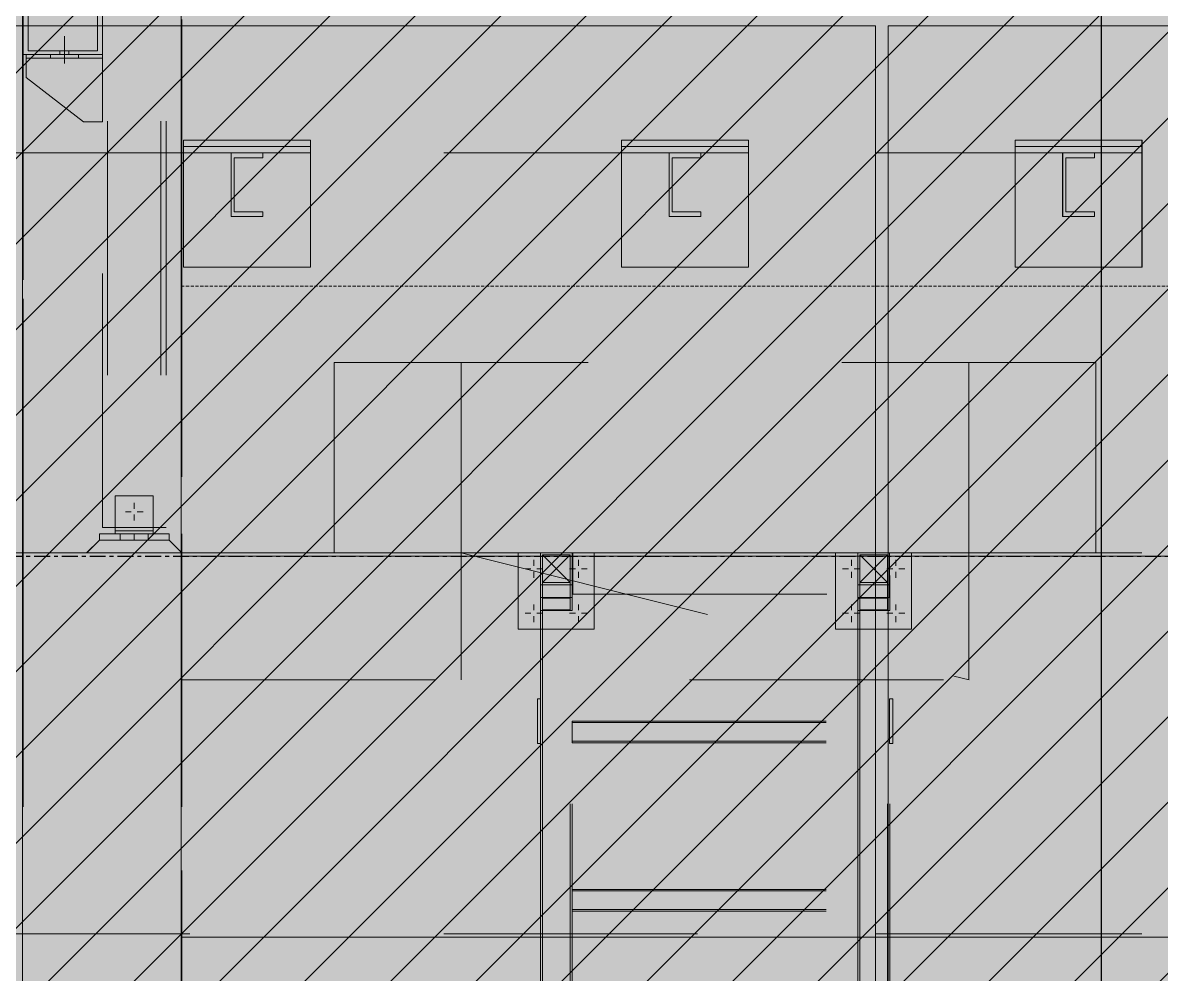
# Model space of a CAD drawing. Header units: millimetres. Extents: x 652937 to 1670132, y 1473552 to 2851037.
# Drawn here: x 830871 to 832665, y 1522107 to 1523605 of the extents above; entities that cross this region are included whole.
import ezdxf
from ezdxf.enums import TextEntityAlignment as Align
from ezdxf.xclip import XClip

# ---------------------------------------------------------------- set-up
doc = ezdxf.new("R2010")
doc.units = ezdxf.units.MM
doc.header["$XCLIPFRAME"] = 0
for name, pattern in [('HIDDEN', [0.375, 0.25, -0.125]), ('TA_GL_005.00000', [13.75, 5, -1.25, 1.25, -1.25, 5]), ('XKITLINE00', [0]), ('XKITLINE02', [4, 2, -2])]:
    doc.linetypes.add(name, pattern=pattern)
for name, color, linetype in [('000 - 0_SYM_DWG_GRID-BUBBLE_MAIN_COLOR_1', 3, 'Continuous'), ('000 - 0_SYM_DWG_GRIDLINE_MAIN_COLOR_251', 251, 'Continuous'), ('000 - CONCRETE_WALL_MAIN_COLOR_2', 1, 'Continuous'), ('000 - H A T C H', 9, 'Continuous')]:
    doc.layers.add(name, color=color, linetype=linetype)
for name, color, linetype, lineweight in [('A-230-M_FLOOR', 2, 'Continuous', 25), ('Bolt', 7, 'Continuous', 0), ('Part', 2, 'Continuous', 0), ('Vertical Circulation', 7, 'Continuous', 9)]:
    doc.layers.add(name, color=color, linetype=linetype, lineweight=lineweight)
doc.styles.add('Arial', font='arial.ttf')
doc.styles.add('TA', font='', dxfattribs={"height": 4.5})
doc.styles.get('TA').set_extended_font_data('Cordia New')

# ---------------------------------------------------------------- blocks, each defined once
blk = doc.blocks.new('*U6169')
at = {"layer": '000 - 0_SYM_DWG_GRIDLINE_MAIN_COLOR_251', "linetype": 'ByBlock', "ltscale": 5}
blk.add_line((16, 0), (-308.662, 0), dxfattribs=at)
at = {"style": 'TA', "flags": 1}
blk.add_attdef('LOCATION', (6, -6), '', height=4.5, rotation=270, dxfattribs=at)
at = {"layer": '000 - 0_SYM_DWG_GRID-BUBBLE_MAIN_COLOR_1', "style": 'Arial'}
blk.add_attdef('GRID-HEAD', text='', height=4, rotation=90, dxfattribs=at).set_placement((50, 0), align=Align.MIDDLE_CENTER)
blk = doc.blocks.new('*U6164')
at = {"layer": '000 - 0_SYM_DWG_GRIDLINE_MAIN_COLOR_251', "linetype": 'ByBlock', "ltscale": 5}
blk.add_line((200, 0), (-30071, 0), dxfattribs=at)
at = {"style": 'TA', "flags": 1}
blk.add_attdef('LOCATION', (6, -6), '', height=4.5, rotation=270, dxfattribs=at)
blk = doc.blocks.new('W-1-PP18-ST_ENT3_REV02_20260413-044638_PP18_ENT3_ELE2-DIMS-2')
at = {"color": 6, "linetype": 'TA_GL_005.00000', "rotation": 180}
blk.add_blockref('*U6164', (-7244, 110695), dxfattribs=at)
at = {"layer": '000 - 0_SYM_DWG_GRIDLINE_MAIN_COLOR_251', "color": 6, "xscale": 50, "yscale": 50, "zscale": 50, "rotation": 270}
blk.add_blockref('*U6169', (9900, 100920), dxfattribs=at)
blk = doc.blocks.new('15')
at = {"layer": 'Part', "color": 253, "linetype": 'XKITLINE00', "lineweight": 0}
for points in [[(663595.1429, 1524501.7062), (663595.1429, 1524501.7062), (663596.6229, 1524501.7062), (663596.6229, 1524501.7062), (663596.6229, 1524504.6862), (663596.6229, 1524504.6862), (663595.1429, 1524504.6862)], [(663598.1229, 1524501.7062), (663598.1229, 1524504.6862), (663596.6429, 1524504.6862), (663596.6429, 1524501.7062)]]:
    blk.add_lwpolyline(points, close=True, dxfattribs=at)
blk = doc.blocks.new('W-1-PP18-ST_ENT3_REV02_20260413-214324_PP18_ENT3_SE_ELE4-1')
at = {"layer": 'A-230-M_FLOOR', "color": 4, "lineweight": 9}
blk.add_lwpolyline([(8200, 103500), (8200, 114420), (8450, 114420), (8450, 103500)], dxfattribs=at)
at = {"layer": 'Part', "color": 1, "linetype": 'HIDDEN', "lineweight": 0, "ltscale": 20}
blk.add_line((8450, 111120), (11175, 111120), dxfattribs=at)
at = {"layer": 'Part', "linetype": 'XKITLINE00', "lineweight": 0}
for p, q in [((11175, 110695), (8450, 110695)), ((8450, 110095), (11175, 110095))]:
    blk.add_line(p, q, dxfattribs=at)
at = {"layer": 'Vertical Circulation', "color": 4, "xscale": 1000, "yscale": 1000, "zscale": 1000}
blk.add_blockref('15', (-663587079.2, -1524393156.2), dxfattribs=at)
blk = doc.blocks.new('*A39884512')
at = {"layer": 'Part', "linetype": 'XKITLINE02', "lineweight": 0}
for p, q in [((52.551909, -78.970099), (52.552376, -78.970099)), ((52.591909, -78.970099), (52.551909, -78.970099)), ((52.551909, -78.970099), (52.551909, -79.295099)), ((52.591909, -78.970099), (52.592376, -78.970099)), ((52.591909, -79.265099), (52.591909, -78.970099)), ((53.136909, -78.970099), (53.137376, -78.970099)), ((53.176909, -78.970099), (53.136909, -78.970099)), ((53.136909, -78.970099), (53.136909, -79.265099)), ((53.176909, -78.970099), (53.177376, -78.970099)), ((53.176909, -79.295099), (53.176909, -78.970099)), ((52.591909, -79.265099), (52.592376, -79.265099)), ((53.136909, -79.265099), (52.591909, -79.265099)), ((53.136909, -79.265099), (53.137376, -79.265099)), ((52.551909, -79.295099), (52.552376, -79.295099)), ((52.551909, -79.295099), (53.176909, -79.295099)), ((53.176909, -79.295099), (53.177376, -79.295099))]:
    blk.add_line(p, q, dxfattribs=at)
blk = doc.blocks.new('*A39984522')
at = {"layer": 'Part', "linetype": 'XKITLINE02', "lineweight": 0}
for p, q in [((59.127844, -83.570103), (59.127794, -83.673653)), ((59.127844, -99.195099), (59.127844, -83.570103)), ((59.377844, -83.570103), (59.127844, -83.570103)), ((59.377794, -83.673653), (59.377844, -83.570103)), ((59.377844, -99.195099), (59.377844, -83.570103)), ((59.143798, -83.667025), (59.143841, -83.576731)), ((59.143841, -99.195099), (59.143841, -83.576731)), ((59.143841, -83.576731), (59.361841, -83.576731)), ((59.361841, -83.576731), (59.361798, -83.667025)), ((59.361841, -99.195099), (59.361841, -83.576731)), ((59.127794, -83.673653), (59.127794, -99.195099)), ((59.127794, -83.673653), (59.377794, -83.673653)), ((59.143798, -83.667025), (59.143798, -99.195099)), ((59.361798, -83.667025), (59.143798, -83.667025)), ((59.361798, -99.195099), (59.361798, -83.667025)), ((59.377794, -99.195099), (59.377794, -83.673653))]:
    blk.add_line(p, q, dxfattribs=at)
blk = doc.blocks.new('*A39994523')
at = {"layer": 'Part', "linetype": 'XKITLINE02', "lineweight": 0}
for p, q in [((56.627844, -83.570103), (56.627794, -83.673653)), ((56.627844, -99.195099), (56.627844, -83.570103)), ((56.877844, -83.570103), (56.627844, -83.570103)), ((56.877794, -83.673653), (56.877844, -83.570103)), ((56.877844, -99.195099), (56.877844, -83.570103)), ((56.643798, -83.667025), (56.643841, -83.576731)), ((56.643841, -99.195099), (56.643841, -83.576731)), ((56.643841, -83.576731), (56.861841, -83.576731)), ((56.861841, -83.576731), (56.861798, -83.667025)), ((56.861841, -99.195099), (56.861841, -83.576731)), ((56.627794, -83.673653), (56.627794, -99.195099)), ((56.627794, -83.673653), (56.877794, -83.673653)), ((56.643798, -83.667025), (56.643798, -99.195099)), ((56.861798, -83.667025), (56.643798, -83.667025)), ((56.861798, -99.195099), (56.861798, -83.667025)), ((56.877794, -99.195099), (56.877794, -83.673653))]:
    blk.add_line(p, q, dxfattribs=at)
blk = doc.blocks.new('*A40014525')
at = {"layer": 'Part', "linetype": 'XKITLINE02', "lineweight": 0}
for p, q in [((53.802292, -83.220099), (52.551891, -83.220099)), ((52.551891, -83.220099), (52.551891, -93.970099)), ((52.552292, -83.220099), (52.552292, -99.720099)), ((53.801891, -83.220099), (53.801891, -93.970099)), ((53.802292, -99.720099), (53.802292, -83.220099))]:
    blk.add_line(p, q, dxfattribs=at)
blk = doc.blocks.new('*A40324556')
at = {"layer": 'Part', "linetype": 'XKITLINE00', "lineweight": 0}
for p, q in [((59.265316, -79.070099), (51.865166, -79.070099)), ((59.265166, -79.070099), (59.265316, -79.070099)), ((59.265166, -93.970099), (59.265166, -79.070099)), ((59.265316, -79.070099), (59.265316, -93.970099))]:
    blk.add_line(p, q, dxfattribs=at)
blk = doc.blocks.new('*A40344558')
at = {"layer": 'Part', "linetype": 'XKITLINE00', "lineweight": 0}
for p, q in [((59.365186, -79.070099), (66.765337, -79.070099)), ((59.365186, -93.970099), (59.365186, -79.070099))]:
    blk.add_line(p, q, dxfattribs=at)
at = {"layer": 'Part', "linetype": 'XKITLINE02', "lineweight": 0}
for p, q in [((59.365337, -79.070099), (59.365186, -79.070099)), ((59.365337, -93.970099), (59.365337, -79.070099))]:
    blk.add_line(p, q, dxfattribs=at)
blk = doc.blocks.new('*A44765000')
at = {"layer": 'Part', "linetype": 'XKITLINE02', "lineweight": 0}
for p, q in [((51.865166, -83.220099), (59.265341, -83.220099)), ((59.365186, -83.220099), (66.765362, -83.220099)), ((51.865166, -86.220099), (59.265341, -86.220099)), ((59.365186, -86.220099), (66.765362, -86.220099))]:
    blk.add_line(p, q, dxfattribs=at)
at = {"layer": 'Part', "linetype": 'XKITLINE00', "lineweight": 0}
for p, q in [((59.265341, -83.220099), (59.365186, -83.220099)), ((59.265341, -86.220099), (59.365186, -86.220099))]:
    blk.add_line(p, q, dxfattribs=at)
blk = doc.blocks.new('*A44795003')
at = {"layer": 'Part', "linetype": 'XKITLINE02', "lineweight": 0}
for p, q in [((51.865166, -80.070099), (59.265341, -80.070099)), ((59.365186, -80.070099), (66.765362, -80.070099))]:
    blk.add_line(p, q, dxfattribs=at)
at = {"layer": 'Part', "linetype": 'XKITLINE00', "lineweight": 0}
blk.add_line((59.265341, -80.070099), (59.365186, -80.070099), dxfattribs=at)
blk = doc.blocks.new('*A44825006')
at = {"layer": 'Part', "linetype": 'XKITLINE02', "lineweight": 0}
for p, q in [((53.177268, -79.295099), (52.577168, -79.295099)), ((52.577168, -79.295099), (52.577168, -79.325099)), ((52.577168, -79.325099), (53.177268, -79.325099)), ((52.577268, -79.295099), (52.577268, -79.325099)), ((53.177168, -79.325099), (53.177168, -79.295099)), ((53.177268, -79.325099), (53.177268, -79.295099))]:
    blk.add_line(p, q, dxfattribs=at)
blk = doc.blocks.new('*A44835007')
at = {"layer": 'Part', "linetype": 'XKITLINE02', "lineweight": 0}
for p, q in [((52.577215, -79.325099), (53.177221, -79.325099)), ((52.577215, -79.475099), (52.577215, -79.325099)), ((52.577221, -79.475099), (52.577221, -79.325099)), ((53.177215, -79.825099), (53.177215, -79.325099)), ((53.177221, -79.325099), (53.177221, -79.825099)), ((52.577221, -79.475099), (52.577215, -79.475099)), ((52.577215, -79.475099), (53.027215, -79.825099)), ((53.027221, -79.825099), (52.577221, -79.475099)), ((53.177221, -79.825099), (53.027215, -79.825099))]:
    blk.add_line(p, q, dxfattribs=at)
blk = doc.blocks.new('*A44845008')
at = {"layer": 'Bolt', "linetype": 'XKITLINE02', "lineweight": 0}
for p, q in [((52.877188, -79.364699), (52.877188, -79.150099)), ((52.877248, -79.364699), (52.877248, -79.150099)), ((52.842181, -79.295099), (52.842181, -79.265099)), ((52.842241, -79.295099), (52.842241, -79.265099)), ((52.912195, -79.295099), (52.912195, -79.265099)), ((52.912255, -79.295099), (52.912255, -79.265099)), ((52.767181, -79.325099), (52.767181, -79.295099)), ((52.767241, -79.325099), (52.767241, -79.295099)), ((52.987195, -79.325099), (52.987195, -79.295099)), ((52.987255, -79.325099), (52.987255, -79.295099))]:
    blk.add_line(p, q, dxfattribs=at)
blk = doc.blocks.new('*A47885312')
at = {"layer": 'Part', "linetype": 'XKITLINE02', "lineweight": 0}
for p, q in [((52.552292, -83.220099), (52.552292, -64.620099)), ((53.802292, -64.620099), (53.802292, -83.220099)), ((52.551891, -79.070099), (52.551891, -83.220099)), ((53.801891, -79.070099), (53.801891, -83.220099)), ((53.802292, -83.220099), (52.551891, -83.220099)), ((53.801891, -83.220099), (53.802292, -83.220099))]:
    blk.add_line(p, q, dxfattribs=at)
at = {"layer": 'Part', "linetype": 'XKITLINE00', "lineweight": 0}
for p, q in [((52.551891, -79.020099), (52.551891, -79.070099)), ((53.801891, -79.020099), (53.801891, -79.070099))]:
    blk.add_line(p, q, dxfattribs=at)
blk = doc.blocks.new('*A47895313')
at = {"layer": 'Part', "linetype": 'XKITLINE02', "lineweight": 0}
for p, q in [((53.177671, -83.020099), (53.177671, -67.820099)), ((53.177771, -83.020099), (53.177771, -67.820099)), ((53.217671, -67.820099), (53.217671, -83.020099)), ((53.217718, -67.820099), (53.217718, -83.020099)), ((53.217724, -67.820099), (53.217724, -83.020099)), ((53.217771, -67.820099), (53.217771, -83.020099)), ((53.637671, -67.820099), (53.637671, -83.020099)), ((53.637718, -67.820099), (53.637718, -83.020099)), ((53.637724, -67.820099), (53.637724, -83.020099)), ((53.637771, -67.820099), (53.637771, -83.020099)), ((53.677671, -67.820099), (53.677671, -83.020099)), ((53.677771, -67.820099), (53.677771, -83.020099)), ((53.177771, -83.020099), (53.177671, -83.020099)), ((53.177671, -83.020099), (53.677771, -83.020099))]:
    blk.add_line(p, q, dxfattribs=at)
blk = doc.blocks.new('*A47945318')
at = {"layer": 'Part', "linetype": 'XKITLINE02', "lineweight": 0}
for p, q in [((56.877648, -85.912599), (56.877654, -85.881487)), ((56.877655, -85.891446), (56.87765, -85.918349)), ((56.877654, -85.881487), (56.877662, -85.870099)), ((56.877662, -85.881599), (56.877655, -85.891446)), ((56.877662, -85.870099), (59.127612, -85.870099)), ((56.877662, -85.870099), (56.877671, -85.881487)), ((56.877662, -85.881599), (59.127612, -85.881599)), ((56.87767, -85.891446), (56.877662, -85.881599)), ((56.877675, -85.918349), (56.87767, -85.891446)), ((56.877671, -85.881487), (56.877677, -85.912599)), ((59.127604, -85.881487), (59.127598, -85.912599)), ((59.1276, -85.918349), (59.127605, -85.891446)), ((59.127612, -85.870099), (59.127604, -85.881487)), ((59.127605, -85.891446), (59.127612, -85.881599)), ((59.127621, -85.881487), (59.127612, -85.870099)), ((59.127612, -85.881599), (59.12762, -85.891446)), ((59.12762, -85.891446), (59.127625, -85.918349)), ((59.127627, -85.912599), (59.127621, -85.881487)), ((56.877645, -85.955099), (56.877648, -85.912599)), ((56.877648, -85.997599), (56.877645, -85.955099)), ((56.87765, -85.918349), (56.877648, -85.955099)), ((56.877648, -85.955099), (56.87765, -85.991849)), ((56.877654, -86.028711), (56.877648, -85.997599)), ((56.87765, -85.991849), (56.877655, -86.018752)), ((56.87767, -86.018752), (56.877675, -85.991849)), ((56.877677, -85.997599), (56.877671, -86.028711)), ((56.877677, -85.955099), (56.877675, -85.918349)), ((56.877675, -85.991849), (56.877677, -85.955099)), ((56.877677, -85.912599), (56.877679, -85.955099)), ((56.877679, -85.955099), (56.877677, -85.997599)), ((59.127598, -85.912599), (59.127595, -85.955099)), ((59.127595, -85.955099), (59.127598, -85.997599)), ((59.127598, -85.955099), (59.1276, -85.918349)), ((59.1276, -85.991849), (59.127598, -85.955099)), ((59.127598, -85.997599), (59.127604, -86.028711)), ((59.127605, -86.018752), (59.1276, -85.991849)), ((59.127625, -85.991849), (59.12762, -86.018752)), ((59.127621, -86.028711), (59.127627, -85.997599)), ((59.127625, -85.918349), (59.127627, -85.955099)), ((59.127627, -85.955099), (59.127625, -85.991849)), ((59.127629, -85.955099), (59.127627, -85.912599)), ((59.127627, -85.997599), (59.127629, -85.955099)), ((56.877662, -86.040099), (56.877654, -86.028711)), ((56.877655, -86.018752), (56.877662, -86.028599)), ((56.877662, -86.028599), (56.87767, -86.018752)), ((56.877662, -86.028599), (59.127612, -86.028599)), ((56.877671, -86.028711), (56.877662, -86.040099)), ((56.877662, -86.040099), (59.127612, -86.040099)), ((59.127604, -86.028711), (59.127612, -86.040099)), ((59.127612, -86.028599), (59.127605, -86.018752)), ((59.12762, -86.018752), (59.127612, -86.028599)), ((59.127612, -86.040099), (59.127621, -86.028711))]:
    blk.add_line(p, q, dxfattribs=at)
blk = doc.blocks.new('*A48015325')
at = {"layer": 'Bolt', "linetype": 'XKITLINE00', "lineweight": 0}
for p, q in [((56.575936, -83.275077), (56.575936, -83.321697)), ((56.925936, -83.275077), (56.925936, -83.321697)), ((56.505936, -83.345077), (56.552556, -83.345077)), ((56.575936, -83.415077), (56.575936, -83.368457)), ((56.645936, -83.345077), (56.599316, -83.345077)), ((56.855936, -83.345077), (56.902556, -83.345077)), ((56.925936, -83.415077), (56.925936, -83.368457)), ((56.995936, -83.345077), (56.949316, -83.345077)), ((56.575936, -83.625077), (56.575936, -83.671697)), ((56.925936, -83.625077), (56.925936, -83.671697)), ((56.505936, -83.695077), (56.552556, -83.695077)), ((56.575936, -83.765077), (56.575936, -83.718457)), ((56.645936, -83.695077), (56.599316, -83.695077)), ((56.855936, -83.695077), (56.902556, -83.695077)), ((56.925936, -83.765077), (56.925936, -83.718457)), ((56.995936, -83.695077), (56.949316, -83.695077))]:
    blk.add_line(p, q, dxfattribs=at)
blk = doc.blocks.new('*A48025326')
at = {"layer": 'Part', "linetype": 'XKITLINE02', "lineweight": 0}
for p, q in [((56.450934, -83.220077), (57.050939, -83.220077)), ((56.450934, -83.220077), (56.450934, -83.820077)), ((56.450939, -83.820077), (56.450939, -83.220077)), ((57.050934, -83.820077), (57.050934, -83.220077)), ((57.050939, -83.220077), (57.050939, -83.820077)), ((57.050939, -83.820077), (56.450934, -83.820077))]:
    blk.add_line(p, q, dxfattribs=at)
blk = doc.blocks.new('*A48035327')
at = {"layer": 'Part', "linetype": 'XKITLINE02', "lineweight": 0}
for p, q in [((56.627754, -83.470099), (56.627774, -83.220099)), ((56.627844, -83.570099), (56.627774, -83.220099)), ((56.877774, -83.220099), (56.627774, -83.220099)), ((56.643755, -83.454099), (56.643773, -83.236099)), ((56.643841, -83.576726), (56.643773, -83.236099)), ((56.643773, -83.236099), (56.861773, -83.236099)), ((56.861773, -83.236099), (56.861755, -83.454099)), ((56.861841, -83.576726), (56.861773, -83.236099)), ((56.877754, -83.470099), (56.877774, -83.220099)), ((56.877844, -83.570099), (56.877774, -83.220099)), ((56.627794, -83.67365), (56.627754, -83.470099)), ((56.627754, -83.470099), (56.877754, -83.470099)), ((56.643798, -83.667022), (56.643755, -83.454099)), ((56.861755, -83.454099), (56.643755, -83.454099)), ((56.861798, -83.667022), (56.861755, -83.454099)), ((56.877794, -83.67365), (56.877754, -83.470099)), ((56.627794, -83.67365), (56.627844, -83.570099)), ((56.627844, -83.570099), (56.877844, -83.570099)), ((56.877844, -83.570099), (56.877794, -83.67365)), ((56.643841, -83.576726), (56.643798, -83.667022)), ((56.861841, -83.576726), (56.643841, -83.576726)), ((56.861798, -83.667022), (56.861841, -83.576726)), ((56.877794, -83.67365), (56.627794, -83.67365)), ((56.643798, -83.667022), (56.861798, -83.667022))]:
    blk.add_line(p, q, dxfattribs=at)
blk = doc.blocks.new('*A48045328')
at = {"layer": 'Part', "linetype": 'XKITLINE02', "lineweight": 0}
for p, q in [((56.627579, -83.220099), (56.877774, -83.220099)), ((56.627579, -83.470099), (56.627579, -83.220099)), ((56.627754, -83.470099), (56.627774, -83.220099)), ((56.861579, -83.454099), (56.643579, -83.236099)), ((56.643579, -83.454099), (56.861579, -83.236099)), ((56.861773, -83.236099), (56.643579, -83.236099)), ((56.643579, -83.454099), (56.643579, -83.236099)), ((56.643755, -83.454099), (56.643773, -83.236099)), ((56.861579, -83.236099), (56.861579, -83.454099)), ((56.861755, -83.454099), (56.861773, -83.236099)), ((56.877579, -83.470099), (56.877579, -83.220099)), ((56.877774, -83.220099), (56.877754, -83.470099)), ((56.877754, -83.470099), (56.627579, -83.470099)), ((56.643579, -83.454099), (56.861755, -83.454099))]:
    blk.add_line(p, q, dxfattribs=at)
blk = doc.blocks.new('*A48055329')
at = {"layer": 'Bolt', "linetype": 'XKITLINE00', "lineweight": 0}
for p, q in [((59.075936, -83.275077), (59.075936, -83.321697)), ((59.425936, -83.275077), (59.425936, -83.321697)), ((59.005936, -83.345077), (59.052556, -83.345077)), ((59.075936, -83.415077), (59.075936, -83.368457)), ((59.145936, -83.345077), (59.099316, -83.345077)), ((59.355936, -83.345077), (59.402556, -83.345077)), ((59.425936, -83.415077), (59.425936, -83.368457)), ((59.495936, -83.345077), (59.449316, -83.345077)), ((59.075936, -83.625077), (59.075936, -83.671697)), ((59.425936, -83.625077), (59.425936, -83.671697)), ((59.005936, -83.695077), (59.052556, -83.695077)), ((59.075936, -83.765077), (59.075936, -83.718457)), ((59.145936, -83.695077), (59.099316, -83.695077)), ((59.355936, -83.695077), (59.402556, -83.695077)), ((59.425936, -83.765077), (59.425936, -83.718457)), ((59.495936, -83.695077), (59.449316, -83.695077))]:
    blk.add_line(p, q, dxfattribs=at)
blk = doc.blocks.new('*A48065330')
at = {"layer": 'Part', "linetype": 'XKITLINE02', "lineweight": 0}
for p, q in [((58.950934, -83.220077), (59.550939, -83.220077)), ((58.950934, -83.220077), (58.950934, -83.820077)), ((58.950939, -83.820077), (58.950939, -83.220077)), ((59.550934, -83.820077), (59.550934, -83.220077)), ((59.550939, -83.220077), (59.550939, -83.820077)), ((59.550939, -83.820077), (58.950934, -83.820077))]:
    blk.add_line(p, q, dxfattribs=at)
blk = doc.blocks.new('*A48075331')
at = {"layer": 'Part', "linetype": 'XKITLINE02', "lineweight": 0}
for p, q in [((56.877648, -84.587599), (56.877654, -84.556487)), ((56.877654, -84.556487), (56.877662, -84.545099)), ((56.877662, -84.556599), (56.877655, -84.566446)), ((56.877662, -84.545099), (59.127612, -84.545099)), ((56.877662, -84.545099), (56.877671, -84.556487)), ((56.877662, -84.556599), (59.127612, -84.556599)), ((56.87767, -84.566446), (56.877662, -84.556599)), ((56.877671, -84.556487), (56.877677, -84.587599)), ((59.127604, -84.556487), (59.127598, -84.587599)), ((59.127612, -84.545099), (59.127604, -84.556487)), ((59.127605, -84.566446), (59.127612, -84.556599)), ((59.127621, -84.556487), (59.127612, -84.545099)), ((59.127612, -84.556599), (59.12762, -84.566446)), ((59.127627, -84.587599), (59.127621, -84.556487)), ((56.877645, -84.630099), (56.877648, -84.587599)), ((56.877648, -84.672599), (56.877645, -84.630099)), ((56.87765, -84.593349), (56.877648, -84.630099)), ((56.877648, -84.630099), (56.87765, -84.666849)), ((56.877655, -84.566446), (56.87765, -84.593349)), ((56.877675, -84.593349), (56.87767, -84.566446)), ((56.877677, -84.630099), (56.877675, -84.593349)), ((56.877675, -84.666849), (56.877677, -84.630099)), ((56.877677, -84.587599), (56.877679, -84.630099)), ((56.877679, -84.630099), (56.877677, -84.672599)), ((59.127598, -84.587599), (59.127595, -84.630099)), ((59.127595, -84.630099), (59.127598, -84.672599)), ((59.127598, -84.630099), (59.1276, -84.593349)), ((59.1276, -84.666849), (59.127598, -84.630099)), ((59.1276, -84.593349), (59.127605, -84.566446)), ((59.12762, -84.566446), (59.127625, -84.593349)), ((59.127625, -84.593349), (59.127627, -84.630099)), ((59.127627, -84.630099), (59.127625, -84.666849)), ((59.127629, -84.630099), (59.127627, -84.587599)), ((59.127627, -84.672599), (59.127629, -84.630099)), ((56.877654, -84.703711), (56.877648, -84.672599)), ((56.87765, -84.666849), (56.877655, -84.693752)), ((56.877662, -84.715099), (56.877654, -84.703711)), ((56.877655, -84.693752), (56.877662, -84.703599)), ((56.877662, -84.703599), (56.87767, -84.693752)), ((56.877662, -84.703599), (59.127612, -84.703599)), ((56.877671, -84.703711), (56.877662, -84.715099)), ((56.877662, -84.715099), (59.127612, -84.715099)), ((56.87767, -84.693752), (56.877675, -84.666849)), ((56.877677, -84.672599), (56.877671, -84.703711)), ((59.127598, -84.672599), (59.127604, -84.703711)), ((59.127605, -84.693752), (59.1276, -84.666849)), ((59.127604, -84.703711), (59.127612, -84.715099)), ((59.127612, -84.703599), (59.127605, -84.693752)), ((59.12762, -84.693752), (59.127612, -84.703599)), ((59.127612, -84.715099), (59.127621, -84.703711)), ((59.127625, -84.666849), (59.12762, -84.693752)), ((59.127621, -84.703711), (59.127627, -84.672599))]:
    blk.add_line(p, q, dxfattribs=at)
blk = doc.blocks.new('*A48085332')
at = {"layer": 'Part', "linetype": 'XKITLINE02', "lineweight": 0}
for p, q in [((59.127579, -83.220099), (59.377774, -83.220099)), ((59.127579, -83.470099), (59.127579, -83.220099)), ((59.127754, -83.470099), (59.127774, -83.220099)), ((59.361579, -83.454099), (59.143579, -83.236099)), ((59.143579, -83.454099), (59.361579, -83.236099)), ((59.361773, -83.236099), (59.143579, -83.236099)), ((59.143579, -83.454099), (59.143579, -83.236099)), ((59.143755, -83.454099), (59.143773, -83.236099)), ((59.361579, -83.236099), (59.361579, -83.454099)), ((59.361755, -83.454099), (59.361773, -83.236099)), ((59.377579, -83.470099), (59.377579, -83.220099)), ((59.377774, -83.220099), (59.377754, -83.470099)), ((59.377754, -83.470099), (59.127579, -83.470099)), ((59.143579, -83.454099), (59.361755, -83.454099))]:
    blk.add_line(p, q, dxfattribs=at)
blk = doc.blocks.new('*A48185342')
at = {"layer": 'Part', "linetype": 'XKITLINE02', "lineweight": 0}
for p, q in [((61.365369, -79.970099), (60.365357, -79.970099)), ((60.365357, -79.970099), (60.365357, -80.970099)), ((60.365369, -80.970099), (60.365369, -79.970099)), ((61.365357, -80.970099), (61.365357, -79.970099)), ((61.365369, -80.970099), (61.365369, -79.970099)), ((60.365357, -80.970099), (61.365369, -80.970099))]:
    blk.add_line(p, q, dxfattribs=at)
blk = doc.blocks.new('*A48205344')
at = {"layer": 'Part', "linetype": 'XKITLINE02', "lineweight": 0}
for p, q in [((61.365609, -80.020099), (60.365409, -80.020099)), ((60.365409, -80.070099), (60.365409, -80.020099)), ((61.365609, -80.070099), (60.365409, -80.070099)), ((60.365609, -80.070099), (60.365609, -80.020099)), ((61.365409, -80.020099), (61.365609, -80.020099)), ((61.365409, -80.070099), (61.365409, -80.020099)), ((61.365609, -80.070099), (61.365409, -80.070099)), ((61.365609, -80.020099), (61.365609, -80.070099))]:
    blk.add_line(p, q, dxfattribs=at)
blk = doc.blocks.new('*A48225346')
at = {"layer": 'Part', "linetype": 'XKITLINE02', "lineweight": 0}
for p, q in [((60.740384, -80.070099), (60.990524, -80.070099)), ((60.740384, -80.570099), (60.740384, -80.070099)), ((60.740524, -80.570099), (60.740524, -80.070099)), ((60.990384, -80.107599), (60.990384, -80.070099)), ((60.990524, -80.070099), (60.990524, -80.107599)), ((60.990524, -80.107599), (60.765384, -80.107599)), ((60.765384, -80.532599), (60.765384, -80.107599)), ((60.765524, -80.532599), (60.765524, -80.107599)), ((60.990524, -80.570099), (60.740384, -80.570099)), ((60.765384, -80.532599), (60.990524, -80.532599)), ((60.990384, -80.570099), (60.990384, -80.532599)), ((60.990524, -80.532599), (60.990524, -80.570099))]:
    blk.add_line(p, q, dxfattribs=at)
blk = doc.blocks.new('*A48245348')
at = {"layer": 'Part', "linetype": 'XKITLINE02', "lineweight": 0}
for p, q in [((58.265369, -79.970099), (57.265357, -79.970099)), ((57.265357, -79.970099), (57.265357, -80.970099)), ((57.265369, -80.970099), (57.265369, -79.970099)), ((58.265357, -80.970099), (58.265357, -79.970099)), ((58.265369, -80.970099), (58.265369, -79.970099)), ((57.265357, -80.970099), (58.265369, -80.970099))]:
    blk.add_line(p, q, dxfattribs=at)
blk = doc.blocks.new('*A48255349')
at = {"layer": 'Part', "linetype": 'XKITLINE02', "lineweight": 0}
for p, q in [((58.265609, -80.020099), (57.265409, -80.020099)), ((57.265409, -80.070099), (57.265409, -80.020099)), ((58.265609, -80.070099), (57.265409, -80.070099)), ((57.265609, -80.070099), (57.265609, -80.020099)), ((58.265409, -80.020099), (58.265609, -80.020099)), ((58.265409, -80.070099), (58.265409, -80.020099)), ((58.265609, -80.070099), (58.265409, -80.070099)), ((58.265609, -80.020099), (58.265609, -80.070099))]:
    blk.add_line(p, q, dxfattribs=at)
blk = doc.blocks.new('*A48265350')
at = {"layer": 'Part', "linetype": 'XKITLINE02', "lineweight": 0}
for p, q in [((57.640384, -80.070099), (57.890524, -80.070099)), ((57.640384, -80.570099), (57.640384, -80.070099)), ((57.640524, -80.570099), (57.640524, -80.070099)), ((57.890384, -80.107599), (57.890384, -80.070099)), ((57.890524, -80.070099), (57.890524, -80.107599)), ((57.890524, -80.107599), (57.665384, -80.107599)), ((57.665384, -80.532599), (57.665384, -80.107599)), ((57.665524, -80.532599), (57.665524, -80.107599)), ((57.890524, -80.570099), (57.640384, -80.570099)), ((57.665384, -80.532599), (57.890524, -80.532599)), ((57.890384, -80.570099), (57.890384, -80.532599)), ((57.890524, -80.532599), (57.890524, -80.570099))]:
    blk.add_line(p, q, dxfattribs=at)
blk = doc.blocks.new('*A48275351')
at = {"layer": 'Part', "linetype": 'XKITLINE02', "lineweight": 0}
for p, q in [((53.052591, -83.220099), (53.152611, -83.120099)), ((53.052851, -83.220099), (53.152831, -83.120099)), ((53.152611, -83.120099), (53.702831, -83.120099)), ((53.801891, -83.2194), (53.702611, -83.120099)), ((53.702831, -83.120099), (53.802851, -83.220099)), ((53.802851, -83.220099), (53.052591, -83.220099)), ((53.802591, -83.220099), (53.801891, -83.2194))]:
    blk.add_line(p, q, dxfattribs=at)
blk = doc.blocks.new('*A48285352')
at = {"layer": 'Bolt', "linetype": 'XKITLINE00', "lineweight": 0}
for p, q in [((53.427723, -82.825099), (53.427723, -82.871719)), ((53.357723, -82.895099), (53.404343, -82.895099)), ((53.427723, -82.965099), (53.427723, -82.918479)), ((53.497723, -82.895099), (53.451103, -82.895099))]:
    blk.add_line(p, q, dxfattribs=at)
blk = doc.blocks.new('*A48295353')
at = {"layer": 'Part', "linetype": 'XKITLINE02', "lineweight": 0}
for p, q in [((53.152831, -83.070099), (53.152611, -83.070099)), ((53.152611, -83.070099), (53.702831, -83.070099)), ((53.152611, -83.070099), (53.152611, -83.120099)), ((53.152611, -83.120099), (53.152831, -83.120099)), ((53.152611, -83.120099), (53.702831, -83.120099)), ((53.152831, -83.120099), (53.152831, -83.070099)), ((53.702611, -83.120099), (53.702611, -83.070099)), ((53.702831, -83.120099), (53.702831, -83.070099))]:
    blk.add_line(p, q, dxfattribs=at)
blk = doc.blocks.new('*A48305354')
at = {"layer": 'Part', "linetype": 'XKITLINE02', "lineweight": 0}
for p, q in [((53.277724, -83.070099), (53.277724, -82.770099)), ((53.277724, -82.770099), (53.277729, -82.770099)), ((53.277724, -82.770099), (53.577729, -82.770099)), ((53.277729, -82.770099), (53.277729, -83.045099)), ((53.577724, -83.070099), (53.577724, -82.770099)), ((53.577729, -83.045099), (53.577729, -82.770099)), ((53.277784, -83.070099), (53.277724, -83.070099)), ((53.277724, -83.070099), (53.577784, -83.070099)), ((53.277729, -83.045099), (53.277784, -83.045099)), ((53.277729, -83.045099), (53.577784, -83.045099)), ((53.277784, -83.045099), (53.277784, -83.070099)), ((53.577784, -83.045099), (53.577784, -83.070099))]:
    blk.add_line(p, q, dxfattribs=at)
blk = doc.blocks.new('*A48315355')
at = {"layer": 'Bolt', "linetype": 'XKITLINE02', "lineweight": 0}
for p, q in [((53.317634, -83.120099), (53.317634, -83.070099)), ((53.317794, -83.120099), (53.317794, -83.070099)), ((53.427641, -83.120099), (53.427641, -83.070099)), ((53.427801, -83.120099), (53.427801, -83.070099)), ((53.537648, -83.120099), (53.537648, -83.070099)), ((53.537808, -83.120099), (53.537808, -83.070099))]:
    blk.add_line(p, q, dxfattribs=at)
blk = doc.blocks.new('*A48325356')
at = {"layer": 'Part', "linetype": 'XKITLINE02', "lineweight": 0}
for p, q in [((54.190384, -80.070099), (54.440524, -80.070099)), ((54.190384, -80.570099), (54.190384, -80.070099)), ((54.190524, -80.570099), (54.190524, -80.070099)), ((54.440384, -80.107599), (54.440384, -80.070099)), ((54.440524, -80.070099), (54.440524, -80.107599)), ((54.440524, -80.107599), (54.215384, -80.107599)), ((54.215384, -80.532599), (54.215384, -80.107599)), ((54.215524, -80.532599), (54.215524, -80.107599)), ((54.440524, -80.570099), (54.190384, -80.570099)), ((54.215384, -80.532599), (54.440524, -80.532599)), ((54.440384, -80.570099), (54.440384, -80.532599)), ((54.440524, -80.532599), (54.440524, -80.570099))]:
    blk.add_line(p, q, dxfattribs=at)
blk = doc.blocks.new('*A48335357')
at = {"layer": 'Part', "linetype": 'XKITLINE02', "lineweight": 0}
for p, q in [((54.81561, -80.020099), (53.815409, -80.020099)), ((53.815409, -80.070099), (53.815409, -80.020099)), ((54.81561, -80.070099), (53.815409, -80.070099)), ((53.81561, -80.070099), (53.81561, -80.020099)), ((54.815409, -80.020099), (54.81561, -80.020099)), ((54.815409, -80.070099), (54.815409, -80.020099)), ((54.81561, -80.070099), (54.815409, -80.070099)), ((54.81561, -80.020099), (54.81561, -80.070099))]:
    blk.add_line(p, q, dxfattribs=at)
blk = doc.blocks.new('*A48345358')
at = {"layer": 'Part', "linetype": 'XKITLINE02', "lineweight": 0}
for p, q in [((54.815369, -79.970099), (53.815357, -79.970099)), ((53.815357, -79.970099), (53.815357, -80.970099)), ((53.815369, -80.970099), (53.815369, -79.970099)), ((54.815357, -80.970099), (54.815357, -79.970099)), ((54.815369, -80.970099), (54.815369, -79.970099)), ((53.815357, -80.970099), (54.815369, -80.970099))]:
    blk.add_line(p, q, dxfattribs=at)
blk = doc.blocks.new('*A48355359')
at = {"layer": 'Part', "linetype": 'XKITLINE02', "lineweight": 0}
for p, q in [((53.802142, -83.220099), (53.802733, -83.220099)), ((53.802142, -83.220099), (66.672734, -83.220099)), ((53.802142, -84.220099), (53.802142, -83.220099)), ((56.002392, -83.220099), (56.002392, -84.220099)), ((56.002733, -83.220099), (60.002733, -84.220099)), ((60.002392, -83.220099), (60.002733, -83.220099)), ((60.002392, -84.220099), (60.002392, -83.220099)), ((53.802142, -84.220099), (66.672734, -84.220099)), ((56.002392, -84.220099), (56.002733, -84.220099))]:
    blk.add_line(p, q, dxfattribs=at)
blk = doc.blocks.new('*A48365360')
at = {"layer": 'Part', "linetype": 'XKITLINE02', "lineweight": 0}
for p, q in [((53.802733, -83.220099), (52.552292, -83.220099)), ((52.552292, -83.220099), (52.552292, -86.220099)), ((53.802292, -83.220099), (53.802292, -86.220099)), ((52.552292, -86.220099), (53.802733, -86.220099))]:
    blk.add_line(p, q, dxfattribs=at)
blk = doc.blocks.new('*A48385362')
at = {"layer": 'Part', "linetype": 'XKITLINE02', "lineweight": 0}
for p, q in [((56.627753, -84.370099), (56.602633, -84.370099)), ((56.602633, -84.370099), (56.602633, -84.720099)), ((56.627633, -84.720099), (56.627633, -84.370099)), ((59.402362, -84.370099), (59.377227, -84.370099)), ((59.377227, -84.370099), (59.377227, -84.720099)), ((59.402227, -84.720099), (59.402227, -84.370099)), ((56.602633, -84.720099), (56.627753, -84.720099)), ((59.377227, -84.720099), (59.402362, -84.720099))]:
    blk.add_line(p, q, dxfattribs=at)
blk = doc.blocks.new('*A48715395')
at = {"layer": 'Part', "linetype": 'XKITLINE02', "lineweight": 0}
for p, q in [((55.002192, -81.720099), (59.265316, -81.720099)), ((55.002192, -83.220099), (55.002192, -81.720099)), ((56.002392, -83.220099), (56.002392, -81.720099)), ((59.365186, -81.720099), (61.002733, -81.720099)), ((60.002392, -83.220099), (60.002392, -81.720099)), ((61.002192, -83.220099), (61.002192, -81.720099)), ((61.002733, -83.220099), (55.002192, -83.220099)), ((56.002392, -83.220099), (56.002733, -83.220099))]:
    blk.add_line(p, q, dxfattribs=at)
at = {"layer": 'Part', "linetype": 'XKITLINE00', "lineweight": 0}
blk.add_line((59.265316, -81.720099), (59.365186, -81.720099), dxfattribs=at)
blk = doc.blocks.new('*A48725396')
at = {"layer": 'Part', "linetype": 'XKITLINE02', "lineweight": 0}
for p, q in [((56.88259, -83.220099), (56.88275, -83.220099)), ((59.12775, -83.220099), (56.88259, -83.220099)), ((56.88259, -83.220099), (56.88259, -83.545099)), ((56.882595, -83.245099), (56.882745, -83.245099)), ((59.127745, -83.245099), (56.882595, -83.245099)), ((56.882595, -83.545099), (56.882595, -83.245099)), ((56.882745, -83.245099), (56.882745, -83.545099)), ((56.88275, -83.545099), (56.88275, -83.220099)), ((59.12759, -83.220099), (59.12775, -83.220099)), ((59.12759, -83.220099), (59.12759, -83.545099)), ((59.127595, -83.245099), (59.127745, -83.245099)), ((59.127595, -83.545099), (59.127595, -83.245099)), ((59.127745, -83.545099), (59.127745, -83.245099)), ((59.12775, -83.545099), (59.12775, -83.220099)), ((56.88259, -83.545099), (59.12775, -83.545099)), ((56.882745, -83.545099), (56.88275, -83.545099))]:
    blk.add_line(p, q, dxfattribs=at)
blk = doc.blocks.new('*A48735397')
at = {"layer": 'Part', "linetype": 'XKITLINE02', "lineweight": 0}
for p, q in [((59.127754, -83.470099), (59.127774, -83.220099)), ((59.127844, -83.570099), (59.127774, -83.220099)), ((59.377774, -83.220099), (59.127774, -83.220099)), ((59.143755, -83.454099), (59.143773, -83.236099)), ((59.143841, -83.576726), (59.143773, -83.236099)), ((59.143773, -83.236099), (59.361773, -83.236099)), ((59.361773, -83.236099), (59.361755, -83.454099)), ((59.361841, -83.576726), (59.361773, -83.236099)), ((59.377754, -83.470099), (59.377774, -83.220099)), ((59.377844, -83.570099), (59.377774, -83.220099)), ((59.127794, -83.67365), (59.127754, -83.470099)), ((59.127754, -83.470099), (59.377754, -83.470099)), ((59.143798, -83.667022), (59.143755, -83.454099)), ((59.361755, -83.454099), (59.143755, -83.454099)), ((59.361798, -83.667022), (59.361755, -83.454099)), ((59.377794, -83.67365), (59.377754, -83.470099)), ((59.127794, -83.67365), (59.127844, -83.570099)), ((59.127844, -83.570099), (59.377844, -83.570099)), ((59.377844, -83.570099), (59.377794, -83.67365)), ((59.143841, -83.576726), (59.143798, -83.667022)), ((59.361841, -83.576726), (59.143841, -83.576726)), ((59.361798, -83.667022), (59.361841, -83.576726)), ((59.377794, -83.67365), (59.127794, -83.67365)), ((59.143798, -83.667022), (59.361798, -83.667022))]:
    blk.add_line(p, q, dxfattribs=at)
blk = doc.blocks.new('W-1-PP18-ST_ENT3_REV02_20260413-214457_PP18_ENT3_SE_ELE4-2')
at = {"lineweight": 0, "xscale": 200, "yscale": 200, "zscale": 200}
for name in ['*A40324556', '*A40344558', '*A47885312', '*A47895313', '*A44795003', '*A39884512', '*A44845008', '*A44825006', '*A44835007', '*A48345358', '*A48335357', '*A48245348', '*A48255349', '*A48185342', '*A48205344', '*A48325356', '*A48265350', '*A48225346', '*A48715395', '*A48305354', '*A48285352', '*A48275351', '*A48295353', '*A48315355', '*A44765000', '*A40014525', '*A48365360', '*A48355359', '*A48025326', '*A48045328', '*A48035327', '*A48725396', '*A48065330', '*A48085332', '*A48735397', '*A48015325', '*A48055329', '*A39994523', '*A39984522', '*A48385362', '*A48075331', '*A47945318']:
    blk.add_blockref(name, (-2309.3778, 127344.0198), dxfattribs=at)
blk = doc.blocks.new('*U7583')
blk.add_wipeout([(3262.6, -11470), (3262.6, -12310), (3000, -12310), (3000, -8620), (0, -8620), (0, 0), (7480, 0), (7480, -9340), (13872, -9340), (13872, -12310), (4562.6, -12310), (4562.6, -11470)])
at = {"layer": '000 - H A T C H'}
h = blk.add_hatch(dxfattribs=at)
h.set_pattern_fill('AR-CONC', color=8, scale=0.05)
h.paths.add_polyline_path([(7480, 0), (0, 0), (0, -8620), (3000, -8620), (3000, -12310), (3262.6, -12310), (3262.6, -11470), (4562.6, -11470), (4562.6, -12310), (13872, -12310), (13872, -9340), (7480, -9340)])
blk = doc.blocks.new('A$Ccc5d2e7b')
at = {"layer": '000 - CONCRETE_WALL_MAIN_COLOR_2'}
blk.add_blockref('*U7583', (0, 0), dxfattribs=at)
at = {"layer": '000 - H A T C H'}
h = blk.add_hatch(dxfattribs=at)
h.set_pattern_fill('ANSI31', color=1, scale=30)
h.set_pattern_definition([(45, (-88709.82, -145266.49), (-67.35192, 67.35192), [])])
h.paths.add_polyline_path([(4562.6, -11470), (4562.6, -12310), (13872, -12310), (13872, -9340), (7480, -9340), (7480, 0), (0, 0), (0, -8620), (3000, -8620), (3000, -12310), (3262.6, -12310), (3262.6, -11470)])

msp = doc.modelspace()

# ---------------------------------------------------------------- block references
at = {"color": 6}
msp.add_blockref('A$Ccc5d2e7b', (829234.2162, 1526940.4203), dxfattribs=at)

# ---------------------------------------------------------------- next in the draw order: block references
msp.add_blockref('W-1-PP18-ST_ENT3_REV02_20260413-044638_PP18_ENT3_ELE2-DIMS-2', (822670.5264, 1412070.4203), dxfattribs=at)

# ---------------------------------------------------------------- next in the draw order: block references
ref = msp.add_blockref('W-1-PP18-ST_ENT3_REV02_20260413-214324_PP18_ENT3_SE_ELE4-1', (822670.5264, 1412070.4203), dxfattribs=at)
XClip(ref).set_block_clipping_path([(-8921.6742467015, 100922), (26429.9241350386, 117178.2602934372)])

# ---------------------------------------------------------------- next in the draw order: block references
ref = msp.add_blockref('W-1-PP18-ST_ENT3_REV02_20260413-214457_PP18_ENT3_SE_ELE4-2', (822670.5264, 1412070.4203), dxfattribs=at)
XClip(ref).set_block_clipping_path([(-8921.6742467015, 100922), (26429.9241350386, 117178.2602934372)])

doc.saveas('drawing.dxf')
